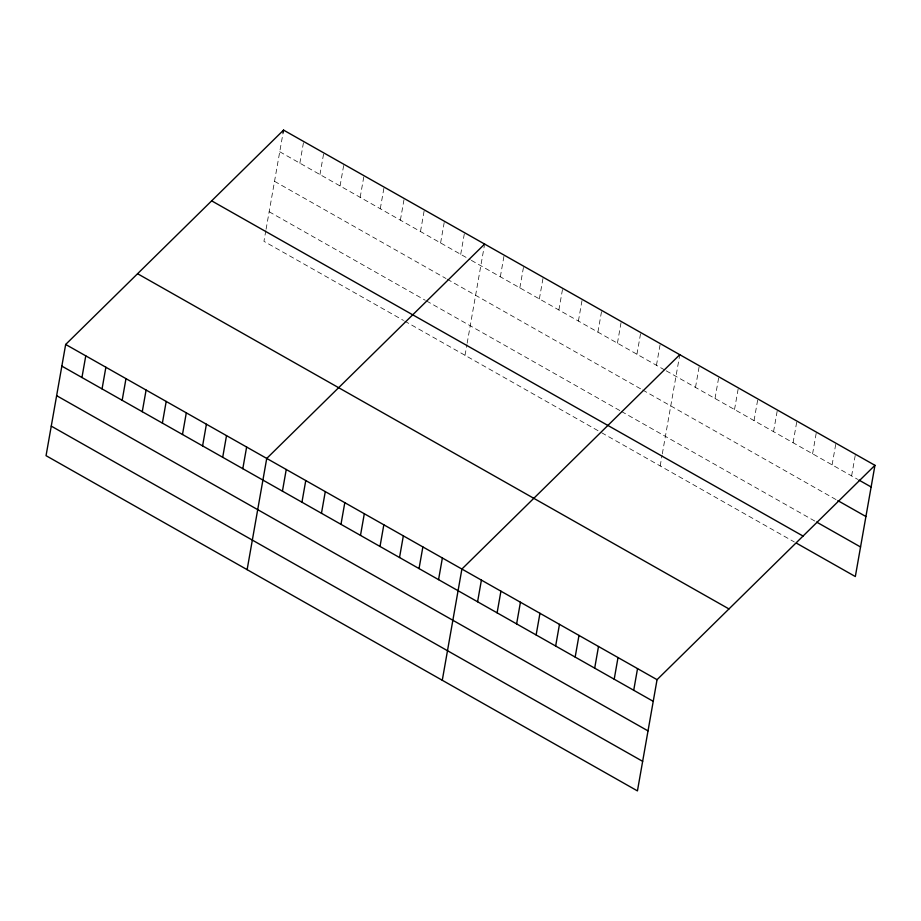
<?xml version="1.0" encoding="UTF-8"?>
<svg xmlns="http://www.w3.org/2000/svg" width="921" height="921" viewBox="0 0 921 921"><rect width="100%" height="100%" fill="white"/><g stroke="black" fill="none" stroke-linecap="round" stroke-linejoin="round"><path stroke-width="0.69" stroke-dasharray="4.61 3.45" d="M265.847 230.584L263.947 241.325L403.513 320.439M266.077 229.237L283.081 132.808M299.855 163.155L303.665 141.5M319.955 174.553L323.778 152.898M340.068 185.95L343.878 164.295M360.169 197.347L363.991 175.692M380.281 208.745L384.092 187.09M400.382 220.142L404.204 198.487M420.494 231.539L424.316 209.884M440.595 242.937L444.417 221.282M460.707 254.334L464.529 232.679M465.024 355.299L466.912 344.558M467.154 343.211L484.4 245.435M500.333 276.795L504.144 255.14M519.847 287.859L523.669 266.204M539.361 298.922L543.183 277.267M558.874 309.986L562.696 288.331M578.4 321.049L582.21 299.394M597.913 332.113L601.724 310.458M617.427 343.165L621.249 321.51M636.941 354.228L640.763 332.573M656.454 365.292L660.276 343.637M660.184 465.922L662.072 455.17M662.314 453.834L679.548 356.059M695.493 387.419L699.304 365.764M715.007 398.482L718.829 376.827M734.521 409.546L738.343 387.891M754.034 420.609L757.856 398.954M773.548 431.661L777.37 410.006M793.073 442.725L796.884 421.07M812.587 453.788L816.397 432.133M832.1 464.852L835.923 443.197M851.614 475.915L855.436 454.26M279.742 151.758L470.171 259.699M471.356 260.367L664.997 370.138M666.217 370.829L857.716 479.369M274.527 181.322L446.029 278.533M447.215 279.201L641.488 389.318M642.708 390.009L836.648 499.942M269.162 211.772L425.283 300.269M426.469 300.937L620.259 410.789M621.479 411.48L815.419 521.401M404.699 321.107L599.191 431.35M601.632 432.732L794.351 541.974"/><path stroke-width="1.38" d="M65.667 344.454L46.05 455.676L637.436 790.897L657.053 679.675L874.95 465.324L283.564 130.103L65.667 344.454L657.053 679.675M81.946 377.506L85.768 355.851M102.058 388.904L105.88 367.249M122.171 400.301L125.981 378.646M142.271 411.699L146.094 390.044M162.384 423.096L166.194 401.441M182.485 434.493L186.307 412.838M202.597 445.891L206.408 424.236M222.698 457.288L226.52 435.633M283.081 132.808L283.564 130.103M242.81 468.685L246.632 447.03M247.127 569.65L266.733 458.428L484.63 244.077M282.436 491.146L286.247 469.491M301.95 502.21L305.76 480.555M321.464 513.273L325.286 491.618M340.977 524.337L344.799 502.682M360.491 535.389L364.313 513.734M380.016 546.452L383.827 524.797M399.53 557.516L403.34 535.861M419.043 568.579L422.866 546.924M438.557 579.643L442.379 557.988M442.276 680.274L461.893 569.051L679.79 354.7M477.585 601.77L481.407 580.115M497.11 612.833L500.92 591.178M516.623 623.885L520.434 602.23M536.137 634.949L539.959 613.294M555.651 646.012L559.473 624.357M575.165 657.076L578.987 635.421M594.69 668.139L598.5 646.484M614.203 679.203L618.014 657.548M633.717 690.266L637.539 668.611M874.95 465.324L855.333 576.546L796.792 543.355M858.936 480.06L871.128 486.979M837.868 500.633L865.924 516.531M816.639 522.092L860.548 546.982M211.657 200.847L803.043 536.057M137.563 273.721L728.96 608.931M61.845 366.109L653.231 701.33M56.63 395.673L648.016 730.883M51.265 426.124L642.651 761.333"/></g></svg>
